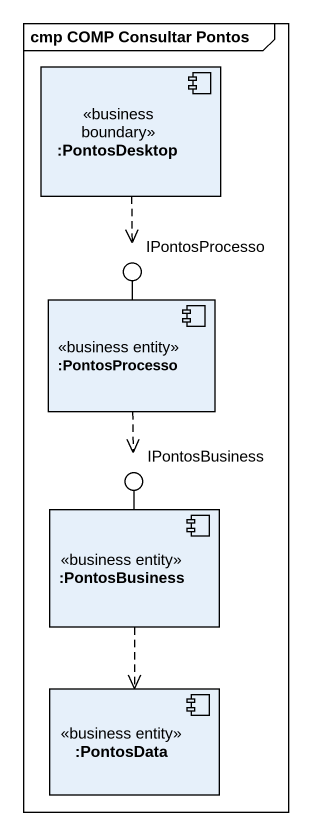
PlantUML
@startuml
mainframe cmp COMP Consultar Pontos
component ":PontosDesktop" as PontosDesktop <<business boundary>>
component ":PontosProcesso" as PontosProcesso <<business entity>>
() IPontosProcesso
() IPontosBusiness
component ":PontosBusiness" as PontosBusiness <<business entity>>
component ":PontosData" as PontosData <<business entity>>
PontosProcesso -up- IPontosProcesso
PontosBusiness -up- IPontosBusiness
PontosDesktop ..> IPontosProcesso
PontosProcesso ..> IPontosBusiness
PontosBusiness ..> PontosData
@enduml
